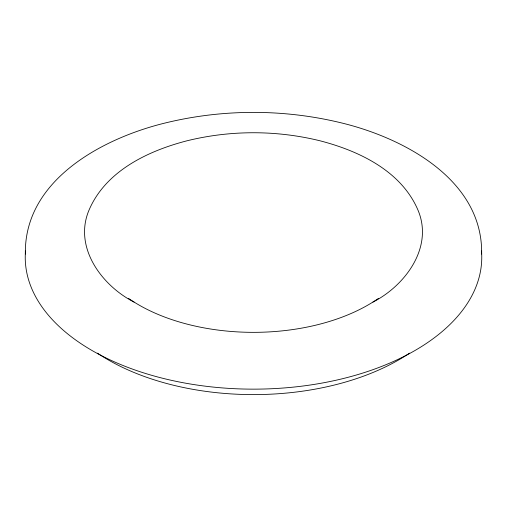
<?xml version="1.0" encoding="UTF-8"?>
<svg xmlns="http://www.w3.org/2000/svg" width="507" height="507" viewBox="0 0 507 507"><rect width="100%" height="100%" fill="white"/><g stroke="black" fill="none" stroke-linecap="round" stroke-linejoin="round"><path stroke-width="0.76" d="M372.943 302.09C405.156 285.606 433.574 247.492 418.117 210.437C401.493 170.992 358.975 150.833 319.784 140.737L319.226 140.604C276.252 130.128 230.748 130.128 187.774 140.604L187.216 140.737C148.025 150.833 105.507 170.992 88.883 210.437C73.426 247.492 101.844 285.606 134.057 302.09M481.65 254.045C482.968 180.181 404.725 138.474 342.561 123.176L341.433 122.903C283.945 108.891 223.055 108.891 165.567 122.903L164.439 123.176C102.275 138.474 24.032 180.181 25.35 254.045M378.444 298.401A162.158 93.624 0 0 1 128.556 298.401M481.492 250.965A228.264 131.788 0 0 1 253.5 389.148A228.264 131.788 0 0 1 25.508 250.965M409.555 353.138A205.436 118.606 0 0 1 97.445 353.138"/></g></svg>
